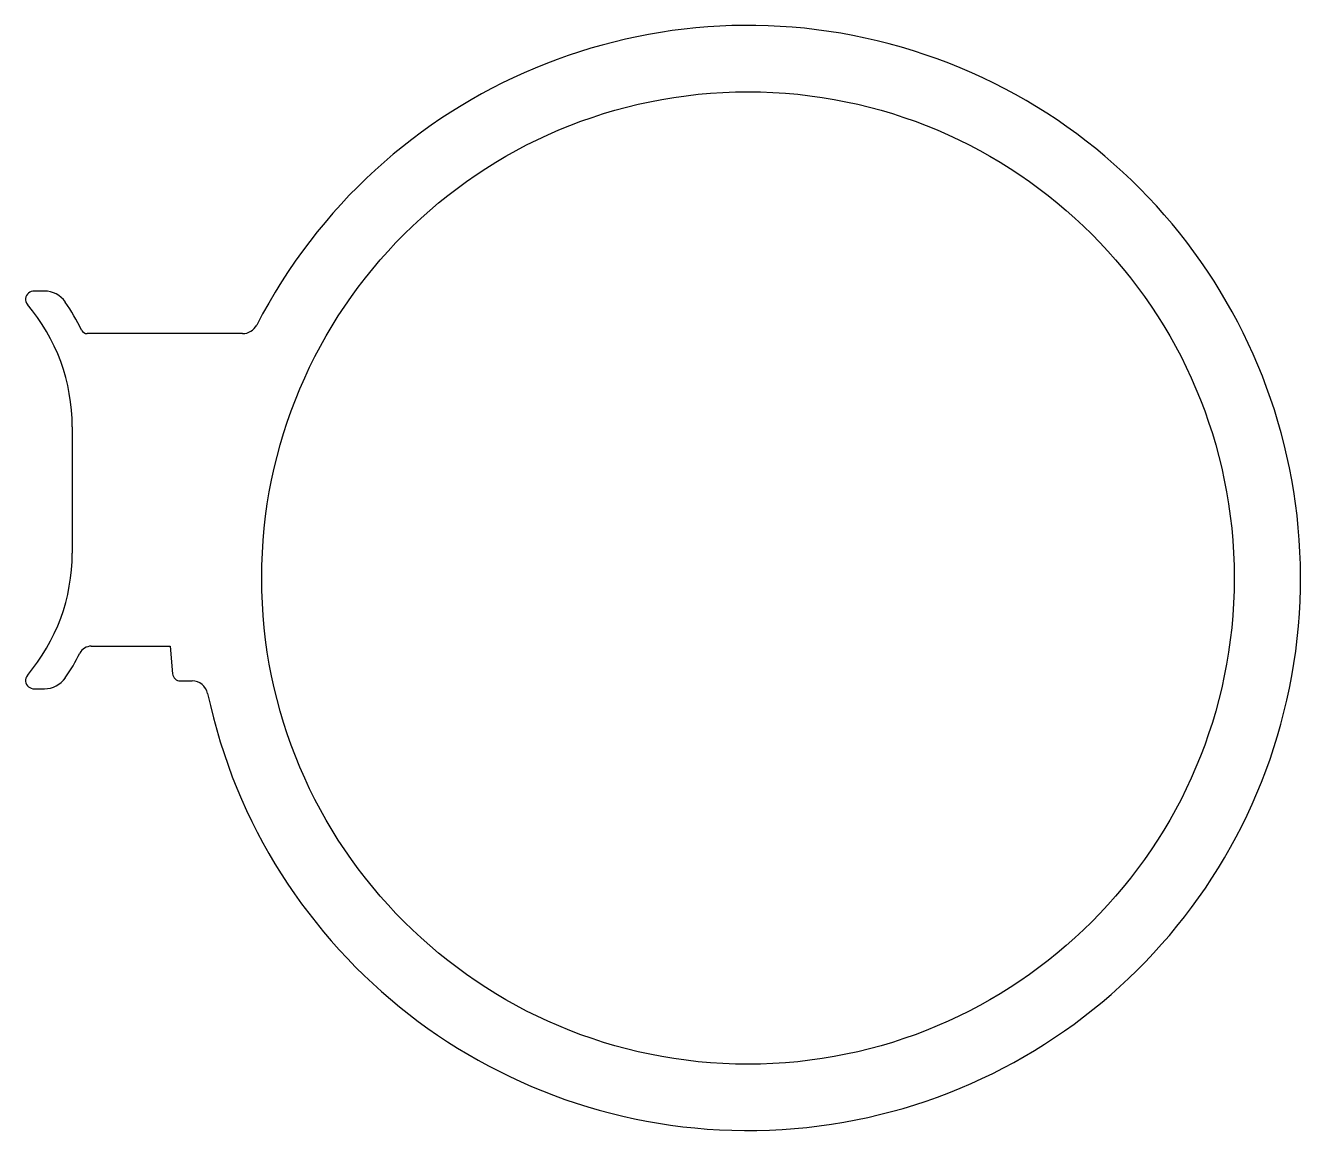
# Model space of a CAD drawing. Extents: x 1825.9 to 1866.3, y 1779.9 to 1814.9.
import ezdxf

# ---------------------------------------------------------------- set-up
doc = ezdxf.new("R2010")
doc.units = 0
doc.layers.get('0').update_dxf_attribs({"linetype": 'CONTINUOUS'})

msp = doc.modelspace()

# ---------------------------------------------------------------- linework, layer by layer
for p, q in [((1826.55, 1806.498), (1826.23, 1806.498)), ((1832.826, 1805.148), (1827.905, 1805.148)), ((1827.43, 1802.198), (1827.43, 1798.198)), ((1828.03, 1795.248), (1830.53, 1795.248)), ((1830.53, 1795.248), (1830.606, 1794.376)), ((1830.855, 1794.148), (1831.227, 1794.148)), ((1826.23, 1793.898), (1826.55, 1793.898))]:
    msp.add_line(p, q)
msp.add_circle((1848.83, 1797.408), 15.4)
for centre, radius, start, end in [((1848.83, 1797.408), 17.5, 192.0572, 152.7562), ((1826.199, 1806.237), 0.25, 127.9713, 220.2637), ((1826.23, 1806.198), 0.3, 90, 127.9713), ((1826.55, 1805.698), 0.8, 34.3255, 90), ((1821.43, 1802.198), 6, 360, 40.2637), ((1821.429, 1802.202), 7, 25.9104, 34.3255), ((1827.905, 1805.348), 0.2, 205.9104, 270), ((1832.826, 1805.648), 0.5, 270, 332.7562), ((1821.43, 1798.198), 6, 319.7363, 0), ((1821.429, 1798.194), 7, 325.6745, 333.1163), ((1828.03, 1794.848), 0.4, 90, 153.1163), ((1826.199, 1794.158), 0.25, 139.7363, 232.0287), ((1826.55, 1794.698), 0.8, 270, 325.6745), ((1830.855, 1794.398), 0.25, 185, 270), ((1831.227, 1793.648), 0.5, 12.0572, 90), ((1826.23, 1794.198), 0.3, 232.0287, 270)]:
    msp.add_arc(centre, radius, start, end)

doc.saveas('drawing.dxf')
